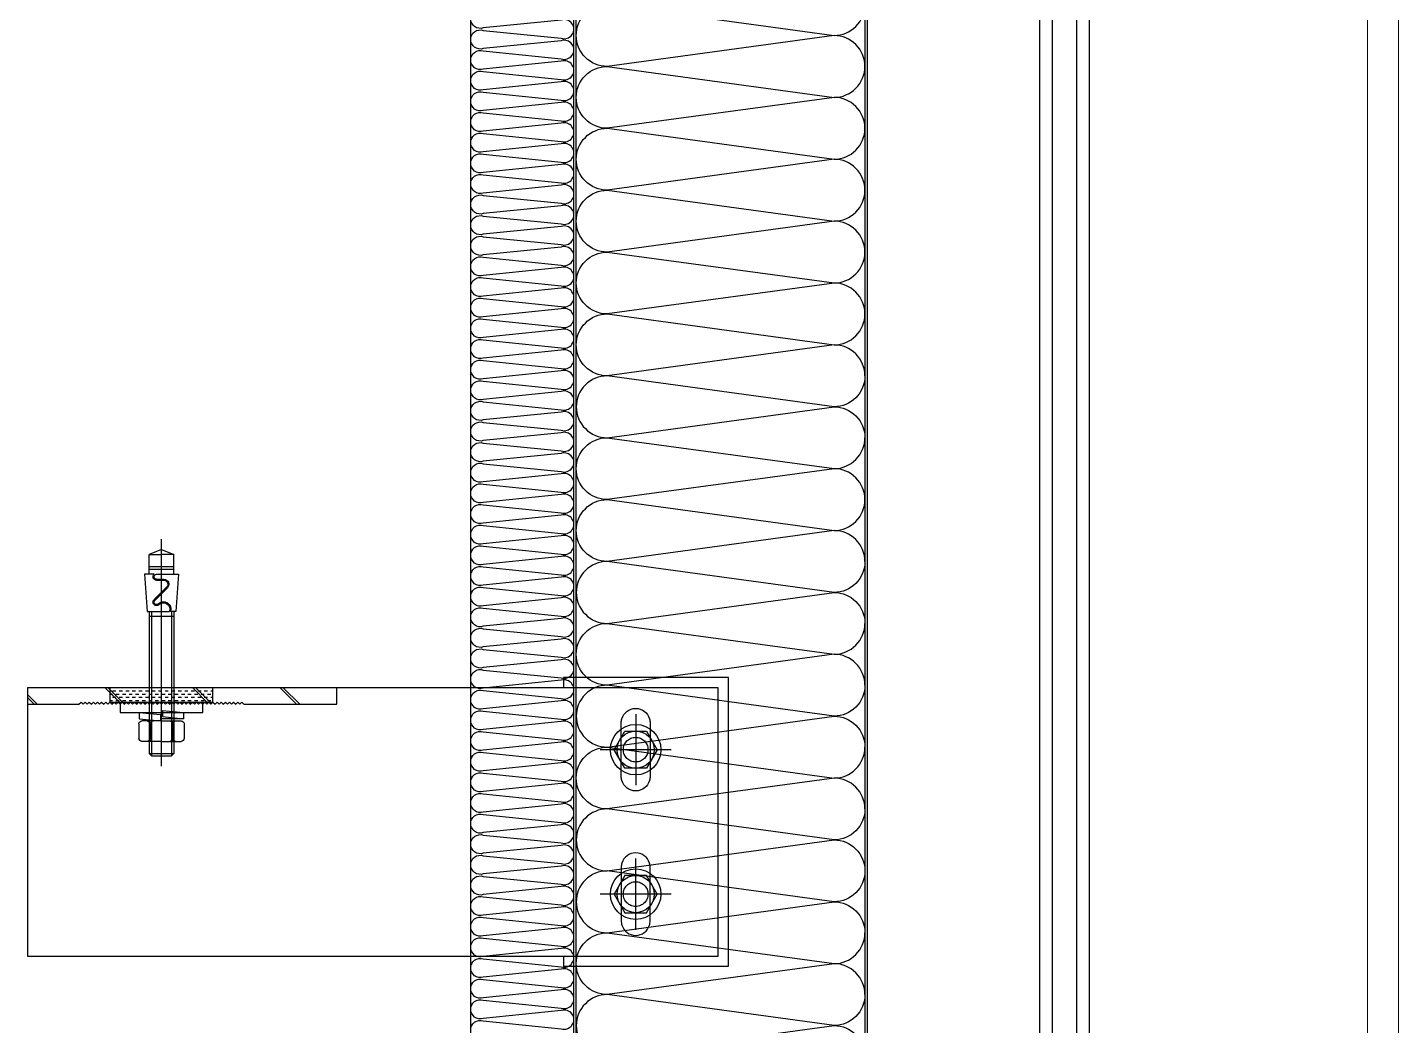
# Model space of a CAD drawing. Header units: millimetres. Extents: x 17311 to 801382, y -242618 to -104888.
# Drawn here: x 576381 to 577046, y -195093 to -194609 of the extents above; entities that cross this region are included whole.
import ezdxf

# ---------------------------------------------------------------- set-up
doc = ezdxf.new("R2010")
doc.units = ezdxf.units.MM
doc.header["$LTSCALE"] = 250
doc.linetypes.add('CENTER2', pattern=[28.575, 19.05, -3.175, 3.175, -3.175])
doc.linetypes.add('HIDDEN', pattern=[9.525, 6.35, -3.175])
for name, color, linetype in [('A-ETC-8', 8, 'Continuous'), ('A-WIN', 4, 'Continuous'), ('EGI', 6, 'Continuous'), ('fastener', 1, 'Continuous'), ('ISL', 251, 'Continuous'), ('S-TEEL', 4, 'Continuous')]:
    doc.layers.add(name, color=color, linetype=linetype)
doc.layers.add('A-WIN-ELE', color=8, linetype='Continuous', lineweight=9)

# ---------------------------------------------------------------- blocks, each defined once
blk = doc.blocks.new('m12 set anchor')
at = {"layer": 'A-ETC-8'}
for p, q in [((-4.8, 21), (-6, 19.8)), ((-4.8, 21), (4.8, 21)), ((-4.8, -49), (-4.8, 21)), ((0, 26), (0, -84)), ((6, 19.8), (4.8, 21)), ((4.8, -49), (4.8, 21)), ((0, 14), (-9.5, 14)), ((-6, 19.8), (6, 19.8)), ((-6, -49), (-6, 19.8)), ((0, 14), (9.5, 14)), ((6, -49), (6, 19.8)), ((-10.97, 5.47), (-10.97, 12.53)), ((-5.48, 5.47), (-5.48, 12.53)), ((5.48, 5.47), (5.48, 12.53)), ((10.97, 5.47), (10.97, 12.53)), ((-10.75, 3), (-0.5, 4)), ((-10.75, 0), (-10.75, 3)), ((-10.75, 0), (-0.5, 1)), ((-10.75, 0), (0.5, 0)), ((0, 4), (-9.5, 4)), ((-0.5, 1), (-0.5, 4)), ((10.75, 3), (-0.5, 3)), ((0, 4), (9.5, 4)), ((0.5, 2), (10.75, 3)), ((0.5, -1), (0.5, 2)), ((0.5, -1), (10.75, 0)), ((10.75, 0), (10.75, 3)), ((-8.2, -67), (-7, -49)), ((-7, -49), (0, -49)), ((6, -46.6), (-6, -46.6)), ((0, -49), (3.91, -49)), ((7, -49), (4.42, -49)), ((8.2, -67), (7, -49)), ((2.56, -60.84), (-3.59, -54.7)), ((2.9, -60.5), (-3.25, -54.36)), ((-2.4, -64.12), (1.2, -64.12)), ((-2.4, -64.6), (1.2, -64.6)), ((-3.58, -67), (-8.2, -67)), ((-6, -67), (-6, -76.6)), ((6, -69.4), (-6, -69.4)), ((6, -70.6), (-6, -70.6)), ((-2.4, -67), (0, -67)), ((0, -67), (8.2, -67)), ((6, -67), (6, -76.6)), ((0, -79), (-6, -76.6)), ((-6, -76.6), (0, -76.6)), ((6, -76.6), (0, -76.6)), ((0, -79), (6, -76.6))]:
    blk.add_line(p, q, dxfattribs=at)
for centre, radius, start, end in [((-9.5, 12.53), 1.47, 90, 180), ((-6.95, 12.53), 1.47, 0, 90), ((-4.02, 12.53), 1.47, 90, 180), ((4.02, 12.53), 1.47, 0, 90), ((6.95, 12.53), 1.47, 90, 180), ((9.5, 12.53), 1.47, 0, 90), ((-9.5, 5.47), 1.47, 180, 270), ((-6.95, 5.47), 1.47, 270, 0), ((-4.02, 5.47), 1.47, 180, 270), ((4.02, 5.47), 1.47, 270, 0), ((6.95, 5.47), 1.47, 180, 270), ((9.5, 5.47), 1.47, 270, 0), ((-2.4, -53.51), 1.68, 45, 225), ((-2.4, -53.51), 1.2, 45, 225), ((0.99, -50.11), 3.6, 225, 18.03778), ((0.99, -50.11), 3.12, 225, 20.93335), ((-2.4, -65.8), 1.68, 90, 225.58469), ((-2.4, -65.8), 1.2, 90, 270), ((1.2, -62.2), 2.4, 270, 45), ((1.2, -62.2), 1.92, 270, 45)]:
    blk.add_arc(centre, radius, start, end, dxfattribs=at)

msp = doc.modelspace()

# ---------------------------------------------------------------- hatches: boundary and pattern name
at = {"layer": 'S-TEEL', "transparency": 33554687}
h = msp.add_hatch(dxfattribs=at)
h.set_pattern_fill('JIS_LC_20A', color=8, scale=1.5, angle=90)
h.set_pattern_definition([(135, (610259.45, -198011.442), (-21.213203, -21.213203), []), (135, (610259.45, -198009.942), (-21.213203, -21.213203), [])])
h.paths.add_polyline_path([(576485.66, -194937.48), (576530.66, -194937.48), (576530.66, -194929.48), (576380.66, -194929.48), (576380.66, -194937.48), (576405.66, -194937.48), (576406.66, -194936.48), (576407.66, -194937.48), (576408.66, -194936.48), (576409.66, -194937.48), (576410.66, -194936.48), (576411.66, -194937.48), (576412.66, -194936.48), (576413.66, -194937.48), (576414.66, -194936.48), (576415.66, -194937.48), (576416.66, -194936.48), (576417.66, -194937.48), (576418.66, -194936.48), (576419.66, -194937.48), (576420.66, -194936.48), (576421.66, -194937.48), (576422.66, -194936.48), (576423.66, -194937.48), (576424.66, -194936.48), (576425.66, -194937.48), (576426.66, -194936.48), (576427.66, -194937.48), (576428.66, -194936.48), (576429.66, -194937.48), (576430.66, -194936.48), (576431.66, -194937.48), (576432.66, -194936.48), (576433.66, -194937.48), (576434.66, -194936.48), (576435.66, -194937.48), (576436.66, -194936.48), (576437.66, -194937.48), (576438.66, -194936.48), (576439.66, -194937.48), (576440.66, -194936.48), (576441.66, -194937.48), (576442.66, -194936.48), (576443.66, -194937.48), (576444.66, -194936.48), (576445.66, -194937.48), (576446.66, -194936.48), (576447.66, -194937.48), (576448.66, -194936.48), (576449.66, -194937.48), (576450.66, -194936.48), (576451.66, -194937.48), (576452.66, -194936.48), (576453.66, -194937.48), (576454.66, -194936.48), (576455.66, -194937.48), (576456.66, -194936.48), (576457.66, -194937.48), (576458.66, -194936.48), (576459.66, -194937.48), (576460.66, -194936.48), (576461.66, -194937.48), (576462.66, -194936.48), (576463.66, -194937.48), (576464.66, -194936.48), (576465.66, -194937.48), (576466.66, -194936.48), (576467.66, -194937.48), (576468.66, -194936.48), (576469.66, -194937.48), (576470.66, -194936.48), (576471.66, -194937.48), (576472.66, -194936.48), (576473.66, -194937.48), (576474.66, -194936.48), (576475.66, -194937.48), (576476.66, -194936.48), (576477.66, -194937.48), (576478.66, -194936.48), (576479.66, -194937.48), (576480.66, -194936.48), (576481.66, -194937.48), (576482.66, -194936.48), (576483.66, -194937.48), (576484.66, -194936.48)])
at = {"layer": 'S-TEEL'}
h = msp.add_hatch(dxfattribs=at)
h.set_pattern_fill('DASH', color=1, scale=0.5, angle=360)
h.set_pattern_definition([(360, (575760.0132, -183508.8755), (1.5875, 1.5875), [1.5875, -1.5875])])
h.paths.add_polyline_path([(576420.66, -194929.48), (576420.66, -194936.48), (576470.66, -194936.48), (576470.66, -194929.48)])

# ---------------------------------------------------------------- linework, layer by layer
at = {"layer": 'A-WIN'}
for points in [[(576871.66, -194137.98, -0.414214), (576872.66, -194136.98), (576876.66, -194136.98, -0.414214), (576877.66, -194137.98), (576877.66, -195970.98, -0.414214), (576876.66, -195971.98), (576872.66, -195971.98, -0.414214), (576871.66, -195970.98)], [(576889.66, -194137.98, -0.414214), (576890.66, -194136.98), (576894.66, -194136.98, -0.414214), (576895.66, -194137.98), (576895.66, -195970.98, -0.414214), (576894.66, -195971.98), (576890.66, -195971.98, -0.414214), (576889.66, -195970.98)]]:
    msp.add_lwpolyline(points, format="xyb", close=True, dxfattribs=at)
at = {"layer": 'A-WIN-ELE'}
msp.add_line((577030.66, -186149.44), (577030.66, -197841.98), dxfattribs=at)
msp.add_lwpolyline([(576895.66, -197841.98), (577045.66, -197841.98), (577045.66, -186149.44), (576895.66, -186149.44)], close=True, dxfattribs=at)
at = {"layer": 'A-WIN-ELE', "elevation": 0}
msp.add_lwpolyline([(576645.66, -197819.48), (576645.66, -186171.94)], dxfattribs=at)
at = {"layer": 'EGI', "color": 8}
for p, q in [((576645.66, -195909.48, 0), (576645.66, -194199.48, 0)), ((576646.86, -195909.48, 0), (576646.86, -194199.48, 0))]:
    msp.add_line(p, q, dxfattribs=at)
at = {"layer": 'fastener', "linetype": 'CENTER2'}
for p, q in [((576675.66, -194942.23), (576675.66, -194976.73)), ((576692.91, -194959.48), (576658.41, -194959.48)), ((576675.66, -195046.73), (576675.66, -195012.23)), ((576692.91, -195029.48), (576658.41, -195029.48))]:
    msp.add_line(p, q, dxfattribs=at)
at = {"layer": 'fastener', "elevation": 0}
for points in [[(576686.05, -194959.48), (576680.86, -194968.48), (576670.47, -194968.48), (576665.27, -194959.48), (576670.47, -194950.48), (576680.86, -194950.48)], [(576686.05, -195029.48), (576680.86, -195020.48), (576670.47, -195020.48), (576665.27, -195029.48), (576670.47, -195038.48), (576680.86, -195038.48)]]:
    msp.add_lwpolyline(points, close=True, dxfattribs=at)
at = {"layer": 'fastener'}
for centre, radius in [((576675.66, -194959.48), 12.25), ((576675.66, -194959.48), 9), ((576675.66, -195029.48), 12.25), ((576675.66, -195029.48), 9)]:
    msp.add_circle(centre, radius, dxfattribs=at)
at = {"layer": 'fastener', "linetype": 'HIDDEN'}
for centre in [(576675.66, -194959.48), (576675.66, -195029.48)]:
    msp.add_circle(centre, 6, dxfattribs=at)
at = {"layer": 'ISL', "elevation": 0}
for points in [[(576788.06, -194170.68, 0.414214), (576786.86, -194169.48), (576646.86, -194169.48, 0.414214), (576645.66, -194170.68), (576645.66, -194199.48), (576646.86, -194199.48), (576646.86, -194170.68), (576786.86, -194170.68), (576786.86, -195938.28), (576646.86, -195938.28), (576646.86, -195909.48), (576645.66, -195909.48), (576645.66, -195938.28, 0.414214), (576646.86, -195939.48), (576786.86, -195939.48, 0.414214), (576788.06, -195938.28), (576788.06, -194170.68)], [(576786.86, -194628.36, 0.414316), (576771.88, -194613.37), (576661.85, -194628.35, -0.414316), (576646.86, -194613.36, -0.414316), (576661.85, -194598.37), (576771.88, -194613.35, 0.414316), (576786.86, -194598.36)], [(576595.66, -195095.29, -0.509267), (576601.72, -195090.87), (576639.6, -195094.7, 1.372593), (576639.6, -195085.87), (576601.72, -195089.7, -0.509267), (576595.66, -195085.29, -0.509267), (576601.72, -195080.87), (576639.6, -195084.7, 1.372593), (576639.6, -195075.87), (576601.72, -195079.7, -0.509267), (576595.66, -195075.29, -0.509267), (576601.72, -195070.87), (576639.6, -195074.7, 1.372593), (576639.6, -195065.87), (576601.72, -195069.7, -0.509267), (576595.66, -195065.29, -0.509267), (576601.72, -195060.87), (576639.6, -195064.7, 1.372593), (576639.6, -195055.87), (576601.72, -195059.7, -0.509267), (576595.66, -195055.29, -0.509267), (576601.72, -195050.87), (576639.6, -195054.7, 1.372593), (576639.6, -195045.87), (576601.72, -195049.7, -0.509267), (576595.66, -195045.29, -0.509267), (576601.72, -195040.87), (576639.6, -195044.7, 1.372593), (576639.6, -195035.87), (576601.72, -195039.7, -0.509267), (576595.66, -195035.29, -0.509267), (576601.72, -195030.87), (576639.6, -195034.7, 1.372593), (576639.6, -195025.87), (576601.72, -195029.7, -0.509267), (576595.66, -195025.29, -0.509267), (576601.72, -195020.87), (576639.6, -195024.7, 1.372593), (576639.6, -195015.87), (576601.72, -195019.7, -0.509267), (576595.66, -195015.29, -0.509267), (576601.72, -195010.87), (576639.6, -195014.7, 1.372593), (576639.6, -195005.87), (576601.72, -195009.7, -0.509267), (576595.66, -195005.29, -0.509267), (576601.72, -195000.87), (576639.6, -195004.7, 1.372593), (576639.6, -194995.87), (576601.72, -194999.7, -0.509267), (576595.66, -194995.29, -0.509267), (576601.72, -194990.87), (576639.6, -194994.7, 1.372593), (576639.6, -194985.87), (576601.72, -194989.7, -0.509267), (576595.66, -194985.29, -0.509267), (576601.72, -194980.87), (576639.6, -194984.7, 1.372593), (576639.6, -194975.87), (576601.72, -194979.7, -0.509267), (576595.66, -194975.29, -0.509267), (576601.72, -194970.87), (576639.6, -194974.7, 1.372593), (576639.6, -194965.87), (576601.72, -194969.7, -0.509267), (576595.66, -194965.29, -0.509267), (576601.72, -194960.87), (576639.6, -194964.7, 1.372593), (576639.6, -194955.87), (576601.72, -194959.7, -0.509267), (576595.66, -194955.29, -0.509267), (576601.72, -194950.87), (576639.6, -194954.7, 1.372593), (576639.6, -194945.87), (576601.72, -194949.7, -0.509267), (576595.66, -194945.29, -0.509267), (576601.72, -194940.87), (576639.6, -194944.7, 1.372593), (576639.6, -194935.87), (576601.72, -194939.7, -0.509267), (576595.66, -194935.29, -0.509267), (576601.72, -194930.87), (576639.6, -194934.7, 1.372593), (576639.6, -194925.87), (576601.72, -194929.7, -0.509267), (576595.66, -194925.29, -0.509267), (576601.72, -194920.87), (576639.6, -194924.7, 1.372593), (576639.6, -194915.87), (576601.72, -194919.7, -0.509267), (576595.66, -194915.29, -0.509267), (576601.72, -194910.87), (576639.6, -194914.7, 1.372593), (576639.6, -194905.87), (576601.72, -194909.7, -0.509267), (576595.66, -194905.29, -0.509267), (576601.72, -194900.87), (576639.6, -194904.7, 1.372593), (576639.6, -194895.87), (576601.72, -194899.7, -0.509267), (576595.66, -194895.29, -0.509267), (576601.72, -194890.87), (576639.6, -194894.7, 1.372593), (576639.6, -194885.87), (576601.72, -194889.7, -0.509267), (576595.66, -194885.29, -0.509267), (576601.72, -194880.87), (576639.6, -194884.7, 1.372593), (576639.6, -194875.87), (576601.72, -194879.7, -0.509267), (576595.66, -194875.29, -0.509267), (576601.72, -194870.87), (576639.6, -194874.7, 1.372593), (576639.6, -194865.87), (576601.72, -194869.7, -0.509267), (576595.66, -194865.29, -0.509267), (576601.72, -194860.87), (576639.6, -194864.7, 1.372593), (576639.6, -194855.87), (576601.72, -194859.7, -0.509267), (576595.66, -194855.29, -0.509267), (576601.72, -194850.87), (576639.6, -194854.7, 1.372593), (576639.6, -194845.87), (576601.72, -194849.7, -0.509267), (576595.66, -194845.29, -0.509267), (576601.72, -194840.87), (576639.6, -194844.7, 1.372593), (576639.6, -194835.87), (576601.72, -194839.7, -0.509267), (576595.66, -194835.29, -0.509267), (576601.72, -194830.87), (576639.6, -194834.7, 1.372593), (576639.6, -194825.87), (576601.72, -194829.7, -0.509267), (576595.66, -194825.29, -0.509267), (576601.72, -194820.87), (576639.6, -194824.7, 1.372593), (576639.6, -194815.87), (576601.72, -194819.7, -0.509267), (576595.66, -194815.29, -0.509267), (576601.72, -194810.87), (576639.6, -194814.7, 1.372593), (576639.6, -194805.87), (576601.72, -194809.7, -0.509267), (576595.66, -194805.29, -0.509267), (576601.72, -194800.87), (576639.6, -194804.7, 1.372593), (576639.6, -194795.87), (576601.72, -194799.7, -0.509267), (576595.66, -194795.29, -0.509267), (576601.72, -194790.87), (576639.6, -194794.7, 1.372593), (576639.6, -194785.87), (576601.72, -194789.7, -0.509267), (576595.66, -194785.29, -0.509267), (576601.72, -194780.87), (576639.6, -194784.7, 1.372593), (576639.6, -194775.87), (576601.72, -194779.7, -0.509267), (576595.66, -194775.29, -0.509267), (576601.72, -194770.87), (576639.6, -194774.7, 1.372593), (576639.6, -194765.87), (576601.72, -194769.7, -0.509267), (576595.66, -194765.29, -0.509267), (576601.72, -194760.87), (576639.6, -194764.7, 1.372593), (576639.6, -194755.87), (576601.72, -194759.7, -0.509267), (576595.66, -194755.29, -0.509267), (576601.72, -194750.87), (576639.6, -194754.7, 1.372593), (576639.6, -194745.87), (576601.72, -194749.7, -0.509267), (576595.66, -194745.29, -0.509267), (576601.72, -194740.87), (576639.6, -194744.7, 1.372593), (576639.6, -194735.87), (576601.72, -194739.7, -0.509267), (576595.66, -194735.29, -0.509267), (576601.72, -194730.87), (576639.6, -194734.7, 1.372593), (576639.6, -194725.87), (576601.72, -194729.7, -0.509267), (576595.66, -194725.29, -0.509267), (576601.72, -194720.87), (576639.6, -194724.7, 1.372593), (576639.6, -194715.87), (576601.72, -194719.7, -0.509267), (576595.66, -194715.29, -0.509267), (576601.72, -194710.87), (576639.6, -194714.7, 1.372593), (576639.6, -194705.87), (576601.72, -194709.7, -0.509267), (576595.66, -194705.29, -0.509267), (576601.72, -194700.87), (576639.6, -194704.7, 1.372593), (576639.6, -194695.87), (576601.72, -194699.7, -0.509267), (576595.66, -194695.29, -0.509267), (576601.72, -194690.87), (576639.6, -194694.7, 1.372593), (576639.6, -194685.87), (576601.72, -194689.7, -0.509267), (576595.66, -194685.29, -0.509267), (576601.72, -194680.87), (576639.6, -194684.7, 1.372593), (576639.6, -194675.87), (576601.72, -194679.7, -0.509267), (576595.66, -194675.29, -0.509267), (576601.72, -194670.87), (576639.6, -194674.7, 1.372593), (576639.6, -194665.87), (576601.72, -194669.7, -0.509267), (576595.66, -194665.29, -0.509267), (576601.72, -194660.87), (576639.6, -194664.7, 1.372593), (576639.6, -194655.87), (576601.72, -194659.7, -0.509267), (576595.66, -194655.29, -0.509267), (576601.72, -194650.87), (576639.6, -194654.7, 1.372593), (576639.6, -194645.87), (576601.72, -194649.7, -0.509267), (576595.66, -194645.29, -0.509267), (576601.72, -194640.87), (576639.6, -194644.7, 1.372593), (576639.6, -194635.87), (576601.72, -194639.7, -0.509267), (576595.66, -194635.29, -0.509267), (576601.72, -194630.87), (576639.6, -194634.7, 1.372593), (576639.6, -194625.87), (576601.72, -194629.7, -0.509267), (576595.66, -194625.29, -0.509267), (576601.72, -194620.87), (576639.6, -194624.7, 1.372593), (576639.6, -194615.87), (576601.72, -194619.7, -0.509267), (576595.66, -194615.29, -0.509267), (576601.72, -194610.87), (576639.6, -194614.7, 1.372593), (576639.6, -194605.87), (576601.72, -194609.7, -0.509267), (576595.66, -194605.29, -0.509267)], [(576786.86, -194658.35, 0.414316), (576771.88, -194643.36), (576661.85, -194658.34, -0.414316), (576646.86, -194643.35, -0.414316), (576661.85, -194628.36), (576771.88, -194643.34, 0.414316), (576786.86, -194628.35)], [(576786.86, -194688.34, 0.414316), (576771.88, -194673.35), (576661.85, -194688.33, -0.414316), (576646.86, -194673.34, -0.414316), (576661.85, -194658.35), (576771.88, -194673.33, 0.414316), (576786.86, -194658.34)], [(576786.86, -194718.33, 0.414316), (576771.88, -194703.34), (576661.85, -194718.32, -0.414316), (576646.86, -194703.33, -0.414316), (576661.85, -194688.34), (576771.88, -194703.32, 0.414316), (576786.86, -194688.33)], [(576786.86, -194748.32, 0.414316), (576771.88, -194733.33), (576661.85, -194748.31, -0.414316), (576646.86, -194733.32, -0.414316), (576661.85, -194718.33), (576771.88, -194733.31, 0.414316), (576786.86, -194718.32)], [(576786.86, -194778.31, 0.414316), (576771.88, -194763.32), (576661.85, -194778.3, -0.414316), (576646.86, -194763.31, -0.414316), (576661.85, -194748.32), (576771.88, -194763.3, 0.414316), (576786.86, -194748.31)], [(576786.86, -194778.3, -0.414316), (576771.88, -194793.29), (576661.85, -194778.31, 0.414316), (576646.86, -194793.3, 0.414316), (576661.85, -194808.29), (576771.88, -194793.31, -0.414316), (576786.86, -194808.3)], [(576786.86, -194838.29, 0.414316), (576771.88, -194823.3), (576661.85, -194838.28, -0.414316), (576646.86, -194823.29, -0.414316), (576661.85, -194808.3), (576771.88, -194823.28, 0.414316), (576786.86, -194808.29)], [(576786.86, -194868.28, 0.414316), (576771.88, -194853.29), (576661.85, -194868.27, -0.414316), (576646.86, -194853.28, -0.414316), (576661.85, -194838.29), (576771.88, -194853.27, 0.414316), (576786.86, -194838.28)], [(576786.86, -194868.27, -0.414316), (576771.88, -194883.26), (576661.85, -194868.28, 0.414316), (576646.86, -194883.27, 0.414316), (576661.85, -194898.26), (576771.88, -194883.28, -0.414316), (576786.86, -194898.27)], [(576786.86, -194928.26, 0.414316), (576771.88, -194913.27), (576661.85, -194928.25, -0.414316), (576646.86, -194913.26, -0.414316), (576661.85, -194898.27), (576771.88, -194913.25, 0.414316), (576786.86, -194898.26)], [(576786.86, -194928.24, -0.414316), (576771.88, -194943.23), (576661.85, -194928.25, 0.414316), (576646.86, -194943.24, 0.414316), (576661.85, -194958.23), (576771.88, -194943.25, -0.414316), (576786.86, -194958.24)], [(576786.86, -194988.23, 0.414316), (576771.88, -194973.24), (576661.85, -194988.22, -0.414316), (576646.86, -194973.23, -0.414316), (576661.85, -194958.24), (576771.88, -194973.22, 0.414316), (576786.86, -194958.23)], [(576786.86, -194988.22, -0.414316), (576771.88, -195003.21), (576661.85, -194988.23, 0.414316), (576646.86, -195003.22, 0.414316), (576661.85, -195018.21), (576771.88, -195003.23, -0.414316), (576786.86, -195018.22)], [(576786.86, -195018.21, -0.414316), (576771.88, -195033.19), (576661.85, -195018.22, 0.414316), (576646.86, -195033.21, 0.414316), (576661.85, -195048.19), (576771.88, -195033.22, -0.414316), (576786.86, -195048.21)], [(576786.86, -195078.19, 0.414316), (576771.88, -195063.21), (576661.85, -195078.18, -0.414316), (576646.86, -195063.19, -0.414316), (576661.85, -195048.21), (576771.88, -195063.18, 0.414316), (576786.86, -195048.19)], [(576786.86, -195078.18, -0.414316), (576771.88, -195093.17), (576661.85, -195078.19, 0.414316), (576646.86, -195093.18, 0.414316), (576661.85, -195108.17), (576771.88, -195093.19, -0.414316), (576786.86, -195108.18)]]:
    msp.add_lwpolyline(points, format="xyb", dxfattribs=at)
msp.add_lwpolyline([(576595.66, -196005.28), (576595.66, -194354.48)], dxfattribs=at)
at = {"layer": 'S-TEEL', "color": 6, "elevation": 0}
msp.add_lwpolyline([(576640.66, -195059.48), (576640.66, -195064.48), (576720.66, -195064.48), (576720.66, -194924.48), (576640.66, -194924.48), (576640.66, -194929.48)], dxfattribs=at)
at = {"layer": 'S-TEEL', "elevation": 0}
for points in [[(576715.66, -194929.48), (576380.66, -194929.48), (576380.66, -195059.48), (576715.66, -195059.48)], [(576425.66, -194941.48), (576465.66, -194941.48), (576465.66, -194937.48), (576464.66, -194936.48), (576463.66, -194937.48), (576462.66, -194936.48), (576461.66, -194937.48), (576460.66, -194936.48), (576459.66, -194937.48), (576458.66, -194936.48), (576457.66, -194937.48), (576456.66, -194936.48), (576455.66, -194937.48), (576454.66, -194936.48), (576453.66, -194937.48), (576452.66, -194936.48), (576451.66, -194937.48), (576450.66, -194936.48), (576449.66, -194937.48), (576448.66, -194936.48), (576447.66, -194937.48), (576446.66, -194936.48), (576445.66, -194937.48), (576444.66, -194936.48), (576443.66, -194937.48), (576442.66, -194936.48), (576441.66, -194937.48), (576440.66, -194936.48), (576439.66, -194937.48), (576438.66, -194936.48), (576437.66, -194937.48), (576436.66, -194936.48), (576435.66, -194937.48), (576434.66, -194936.48), (576433.66, -194937.48), (576432.66, -194936.48), (576431.66, -194937.48), (576430.66, -194936.48), (576429.66, -194937.48), (576428.66, -194936.48), (576427.66, -194937.48), (576426.66, -194936.48), (576425.66, -194937.48)]]:
    msp.add_lwpolyline(points, close=True, dxfattribs=at)
msp.add_lwpolyline([(576485.66, -194937.48), (576530.66, -194937.48), (576530.66, -194929.48), (576380.66, -194929.48), (576380.66, -194937.48), (576405.66, -194937.48), (576406.66, -194936.48), (576407.66, -194937.48), (576408.66, -194936.48), (576409.66, -194937.48), (576410.66, -194936.48), (576411.66, -194937.48), (576412.66, -194936.48), (576413.66, -194937.48), (576414.66, -194936.48), (576415.66, -194937.48), (576416.66, -194936.48), (576417.66, -194937.48), (576418.66, -194936.48), (576419.66, -194937.48), (576420.66, -194936.48), (576421.66, -194937.48), (576422.66, -194936.48), (576423.66, -194937.48), (576424.66, -194936.48), (576425.66, -194937.48), (576426.66, -194936.48), (576427.66, -194937.48), (576428.66, -194936.48), (576429.66, -194937.48), (576430.66, -194936.48), (576431.66, -194937.48), (576432.66, -194936.48), (576433.66, -194937.48), (576434.66, -194936.48), (576435.66, -194937.48), (576436.66, -194936.48), (576437.66, -194937.48), (576438.66, -194936.48), (576439.66, -194937.48), (576440.66, -194936.48), (576441.66, -194937.48), (576442.66, -194936.48), (576443.66, -194937.48), (576444.66, -194936.48), (576445.66, -194937.48), (576446.66, -194936.48), (576447.66, -194937.48), (576448.66, -194936.48), (576449.66, -194937.48), (576450.66, -194936.48), (576451.66, -194937.48), (576452.66, -194936.48), (576453.66, -194937.48), (576454.66, -194936.48), (576455.66, -194937.48), (576456.66, -194936.48), (576457.66, -194937.48), (576458.66, -194936.48), (576459.66, -194937.48), (576460.66, -194936.48), (576461.66, -194937.48), (576462.66, -194936.48), (576463.66, -194937.48), (576464.66, -194936.48), (576465.66, -194937.48), (576466.66, -194936.48), (576467.66, -194937.48), (576468.66, -194936.48), (576469.66, -194937.48), (576470.66, -194936.48), (576471.66, -194937.48), (576472.66, -194936.48), (576473.66, -194937.48), (576474.66, -194936.48), (576475.66, -194937.48), (576476.66, -194936.48), (576477.66, -194937.48), (576478.66, -194936.48), (576479.66, -194937.48), (576480.66, -194936.48), (576481.66, -194937.48), (576482.66, -194936.48), (576483.66, -194937.48), (576484.66, -194936.48), (576485.66, -194937.48)], dxfattribs=at)
at = {"layer": 'S-TEEL', "color": 1, "elevation": 0}
msp.add_lwpolyline([(576420.66, -194929.48), (576420.66, -194936.48), (576470.66, -194936.48), (576470.66, -194929.48)], close=True, dxfattribs=at)
at = {"layer": 'S-TEEL', "elevation": 0}
for points in [[(576682.37, -194974.48, -0.745357), (576668.95, -194974.48, -0.072565), (576668.66, -194972.48), (576668.66, -194946.48, -0.072565), (576668.95, -194944.48, -0.745355), (576682.37, -194944.48, -0.072565), (576682.66, -194946.48), (576682.66, -194972.48, -0.072565)], [(576682.37, -195014.48, 0.745357), (576668.95, -195014.48, 0.072565), (576668.66, -195016.48), (576668.66, -195042.48, 0.072565), (576668.95, -195044.48, 0.745355), (576682.37, -195044.48, 0.072565), (576682.66, -195042.48), (576682.66, -195016.48, 0.072565)]]:
    msp.add_lwpolyline(points, format="xyb", close=True, dxfattribs=at)

# ---------------------------------------------------------------- block references
at = {"layer": 'fastener', "xscale": -1, "rotation": 180}
msp.add_blockref('m12 set anchor', (576445.66, -194941.48), dxfattribs=at)

doc.saveas('drawing.dxf')
